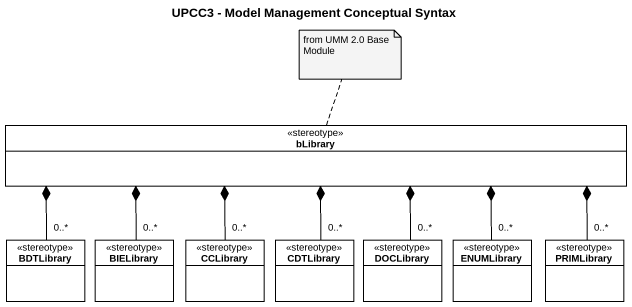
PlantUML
@startuml
title UPCC3 - Model Management Conceptual Syntax
hide circle
hide empty members
class bLibrary <<stereotype>> #FFFFFF
class BDTLibrary <<stereotype>> #FFFFFF
class BIELibrary <<stereotype>> #FFFFFF
class CCLibrary <<stereotype>> #FFFFFF
class CDTLibrary <<stereotype>> #FFFFFF
class DOCLibrary <<stereotype>> #FFFFFF
class ENUMLibrary <<stereotype>> #FFFFFF
class PRIMLibrary <<stereotype>> #FFFFFF
BDTLibrary "0..*" -right-* bLibrary
BIELibrary "0..*" -up-* bLibrary
CCLibrary "0..*" -up-* bLibrary
CDTLibrary "0..*" -up-* bLibrary
DOCLibrary "0..*" -up-* bLibrary
ENUMLibrary "0..*" -up-* bLibrary
PRIMLibrary "0..*" -left-* bLibrary
note top of bLibrary : from UMM 2.0 Base Module
@enduml
